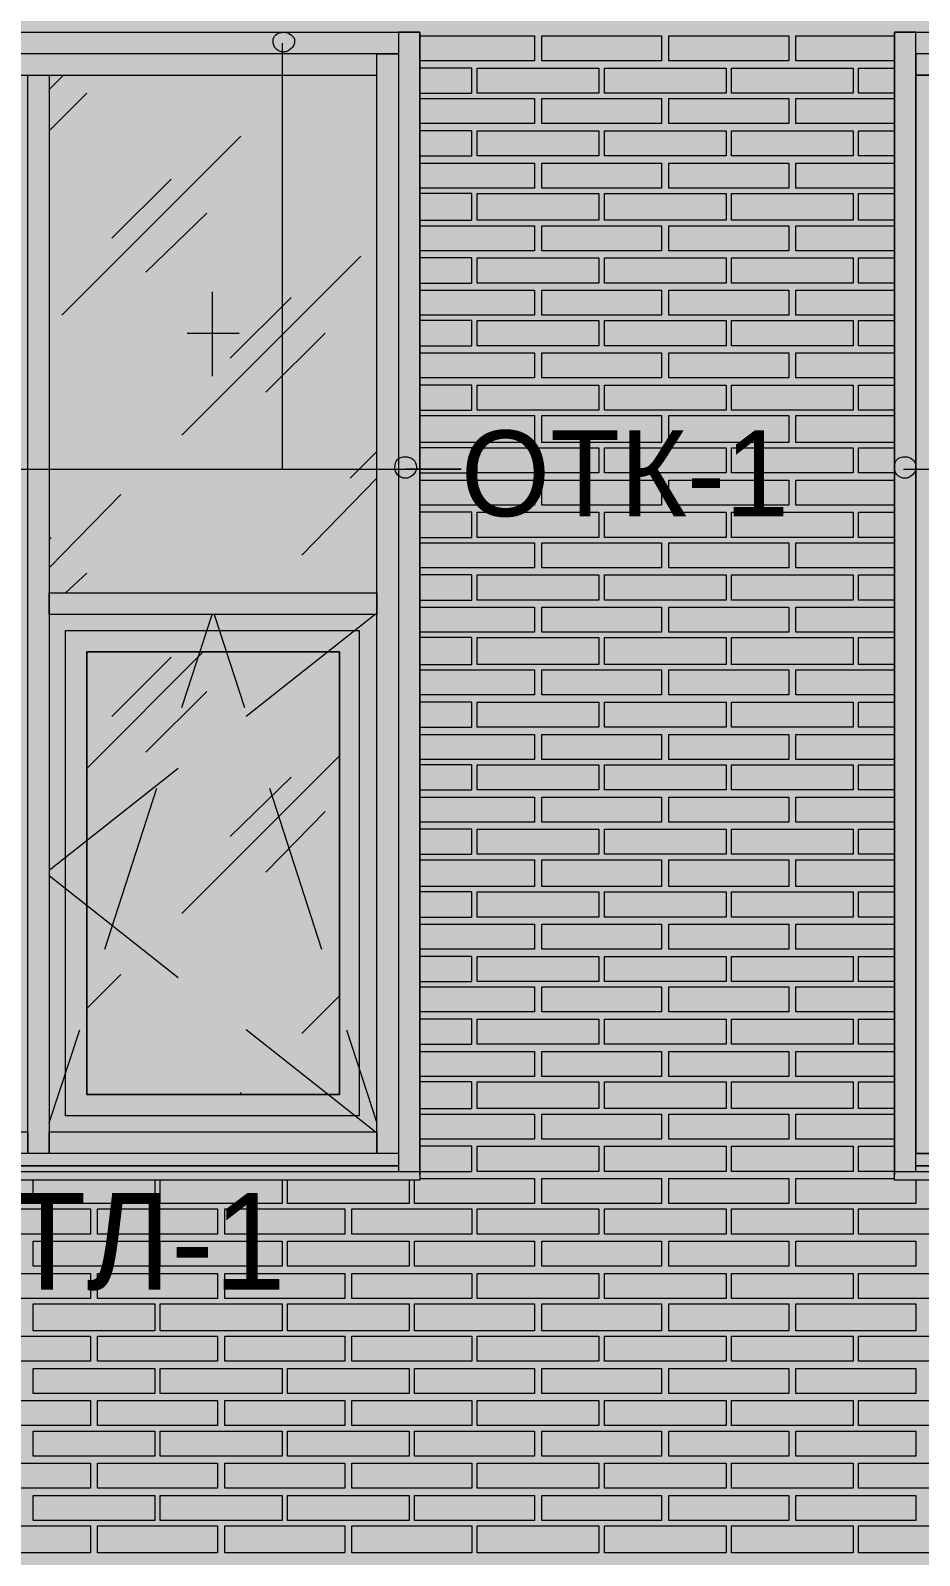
# Model space of a CAD drawing. Header units: millimetres. Extents: x -28928 to 100580, y -22867 to 36490.
# Drawn here: x -5271 to -3171, y 3332 to 6934 of the extents above; entities that cross this region are included whole.
import ezdxf

# ---------------------------------------------------------------- set-up
doc = ezdxf.new("R2010")
doc.units = ezdxf.units.MM
doc.layers.add('PDF _Геометрия', color=7, linetype='Continuous', true_color=0x8f8e8d)
doc.layers.add('PDF _Сплошная заливка', color=7, linetype='Continuous', true_color=0xffffff)
doc.layers.add('PDF _Текст', color=7, linetype='Continuous')

msp = doc.modelspace()

# ---------------------------------------------------------------- hatches: boundary and pattern name
at = {"layer": 'PDF _Сплошная заливка', "true_color": 0xdcd6cf, "transparency": 33554559}
h = msp.add_hatch(color=254, dxfattribs=at)
h.paths.add_polyline_path([(-9335.1, -482.4), (-7257.8, -482.4), (-7257.8, -719.3), (-7253.6, -474), (-7245.1, -474), (-7245.1, -719.3), (-7207, -719.3), (-7207, -727.8), (-7164.7, -727.8), (-7164.7, -4713.2), (4931.1, -4713.2), (4931.1, 9028.4), (-9335.1, 9028.4), (-9335.1, 6929.9), (-7274.7, 6929.9), (-7274.7, 4218), (-9335.1, 4218)])
h.paths.add_polyline_path([(-7486.3, -4713.2), (-7486.3, -1163.6), (-9335.1, -1163.6), (-9335.1, -4713.2)])

# ---------------------------------------------------------------- linework, layer by layer
at = {"layer": 'PDF _Геометрия', "color": 7, "lineweight": 9}
for points in [[(-6153.6, 6929.9), (-4351.3, 6929.9), (-4351.3, 4230.7), (-4351.3, 4306.8), (-4351.3, 5580.3), (-4351.3, 6853.7), (-4351.3, 6929.9), (-4402, 6929.9), (-4402, 6853.7), (-4402, 5580.3), (-4402, 4306.8), (-4402, 4239.1)], [(-3128.6, 6828.4), (-3179.3, 6828.4), (-3179.3, 5580.3), (-3179.3, 6853.7), (-3179.3, 6929.9), (-3230.1, 6929.9), (-3230.1, 6853.7), (-3230.1, 5580.3), (-3230.1, 4306.8), (-3230.1, 4230.7), (-3230.1, 6929.9), (-1432, 6929.9)], [(-4677, 6904.5), (-4677, 5897.6), (-4253.9, 5897.6), (-4385.1, 5897.6)], [(-5227, 6794.5), (-5193.2, 6828.4)], [(-4630.5, 6828.4), (-4630.5, 6828.4)], [(-5227, 6697.2), (-5138.2, 6786)], [(-5197.4, 6261.4), (-4774.3, 6684.5)], [(-5078.9, 6443.4), (-4939.3, 6583)], [(-4998.6, 6363), (-4854.7, 6502.6)], [(-4913.9, 5978), (-4490.9, 6401)], [(-4842, 6316.4), (-4842, 6117.6)], [(-4799.7, 6159.9), (-4655.9, 6303.7)], [(-4901.3, 6219.1), (-4778.6, 6219.1)], [(-4715.1, 6079.5), (-4575.5, 6219.1)], [(-4516.3, 5876.4), (-4452.8, 5939.9)], [(-6132.4, 5897.6), (-4253.9, 5897.6)], [(-4630.5, 5694.5), (-4452.8, 5876.4)], [(-3208.9, 5897.6), (-1330.5, 5897.6)], [(-5227, 5664.9), (-5057.8, 5838.4)], [(-5227, 5732.6), (-5222.8, 5736.8)], [(-5188.9, 5605.7), (-5138.2, 5652.2)], [(-4913.9, 5334.9), (-4842, 5554.9)], [(-4837.8, 5554.9), (-4765.9, 5334.9)], [(-4457, 5554.9), (-4761.6, 5313.7)], [(-3179.3, 4239.1), (-3179.3, 4306.8), (-3179.3, 5580.3), (-3179.3, 4281.4), (-3128.6, 4281.4)], [(-5138.2, 5191), (-4863.2, 5466)], [(-5078.9, 5313.7), (-4939.3, 5453.4)], [(-4998.6, 5229.1), (-4854.7, 5373)], [(-4922.4, 5191), (-5227, 4949.9)], [(-4913.9, 4848.4), (-4541.6, 5220.7)], [(-4799.7, 5030.3), (-4655.9, 5169.9)], [(-5095.9, 4763.7), (-4973.2, 5144.5)], [(-4706.6, 5144.5), (-4583.9, 4763.7)], [(-4715.1, 4945.7), (-4575.5, 5089.5)], [(-4922.4, 4696), (-5227, 4937.2)], [(-5138.2, 4624.1), (-5057.8, 4704.5)], [(-4630.5, 4564.9), (-4541.6, 4653.7)], [(-5227, 4353.4), (-5155.1, 4573.4)], [(-4457, 4332.2), (-4761.6, 4573.4)], [(-4524.7, 4573.4), (-4452.8, 4353.4)], [(-4774.3, 4421), (-4774.3, 4425.3)], [(-4402, 4281.4), (-6102.8, 4281.4)], [(-4402, 4251.8), (-6102.8, 4251.8), (-4402, 4251.8)], [(-4402, 4251.8), (-6102.8, 4251.8)], [(-1478.6, 4281.4), (-3179.3, 4281.4)], [(-1478.6, 4251.8), (-3179.3, 4251.8), (-1478.6, 4251.8)], [(-1478.6, 4251.8), (-3179.3, 4251.8)], [(-4351.3, 4222.2), (-4351.3, 4218), (-6153.6, 4218), (-6153.6, 4239.1), (-6153.6, 4243.4)], [(-6153.6, 4239.1), (-4351.3, 4239.1)], [(-4351.3, 4243.4), (-4351.3, 4239.1), (-4351.3, 4218)], [(-1432, 4222.2), (-1432, 4218), (-3230.1, 4218), (-3230.1, 4239.1), (-3230.1, 4243.4)], [(-3230.1, 4239.1), (-1432, 4239.1)], [(-3230.1, 4218), (-3230.1, 4222.2)]]:
    msp.add_lwpolyline(points, dxfattribs=at)
for points in [[(-5252.4, 6879.1), (-6102.8, 6879.1), (-6102.8, 6828.4), (-5252.4, 6828.4), (-4452.8, 6828.4), (-4452.8, 6879.1), (-5252.4, 6879.1), (-6077.4, 6879.1), (-6102.8, 6879.1), (-6102.8, 6929.9), (-6077.4, 6929.9), (-5252.4, 6929.9), (-4427.4, 6929.9), (-4402, 6929.9), (-4402, 6879.1), (-4427.4, 6879.1)], [(-2328.9, 6879.1), (-3179.3, 6879.1), (-3179.3, 6828.4), (-2328.9, 6828.4), (-1529.3, 6828.4), (-1529.3, 6879.1), (-2328.9, 6879.1), (-3153.9, 6879.1), (-3179.3, 6879.1), (-3179.3, 6929.9), (-3153.9, 6929.9), (-2328.9, 6929.9), (-1503.9, 6929.9), (-1478.6, 6929.9), (-1478.6, 6879.1), (-1503.9, 6879.1)], [(-4452.8, 6853.7), (-4452.8, 6879.1), (-4402, 6879.1), (-4402, 6853.7), (-4402, 5580.3), (-4402, 4281.4), (-4452.8, 4281.4), (-4452.8, 5580.3)], [(-5227, 4281.4), (-5277.8, 4281.4), (-6052, 4281.4), (-6052, 4332.2), (-5277.8, 4332.2), (-5277.8, 4281.4), (-5277.8, 5580.3), (-5277.8, 6828.4), (-5227, 6828.4), (-5227, 5580.3)], [(-4452.8, 5554.9), (-5227, 5554.9), (-5227, 5605.7), (-4452.8, 5605.7)], [(-5188.9, 5516.8), (-4495.1, 5516.8), (-4495.1, 4370.3), (-5188.9, 4370.3)], [(-4495.1, 5516.8), (-4495.1, 4370.3), (-5188.9, 4370.3), (-5188.9, 5516.8)], [(-4541.6, 5466), (-5138.2, 5466), (-5138.2, 4421), (-4541.6, 4421)], [(-5138.2, 4421), (-5138.2, 5466), (-4541.6, 5466), (-4541.6, 4421)], [(-4452.8, 4281.4), (-5227, 4281.4), (-5227, 4332.2), (-4452.8, 4332.2)]]:
    msp.add_lwpolyline(points, close=True, dxfattribs=at)
at = {"layer": 'PDF _Геометрия', "lineweight": 9}
for points in [[(-4351.3, 6921.4), (-4080.5, 6921.4), (-4080.5, 6862.2), (-4351.3, 6862.2)], [(-3230.1, 6862.2), (-3462.8, 6862.2), (-3462.8, 6921.4), (-3230.1, 6921.4)], [(-4351.3, 6786), (-4228.6, 6786), (-4228.6, 6845.3), (-4351.3, 6845.3)], [(-3230.1, 6786), (-3314.7, 6786), (-3314.7, 6845.3), (-3230.1, 6845.3)], [(-4351.3, 6773.4), (-4080.5, 6773.4), (-4080.5, 6714.1), (-4351.3, 6714.1)], [(-3230.1, 6714.1), (-3462.8, 6714.1), (-3462.8, 6773.4), (-3230.1, 6773.4)], [(-4351.3, 6638), (-4228.6, 6638), (-4228.6, 6697.2), (-4351.3, 6697.2)], [(-3230.1, 6638), (-3314.7, 6638), (-3314.7, 6697.2), (-3230.1, 6697.2)], [(-4351.3, 6621), (-4080.5, 6621), (-4080.5, 6561.8), (-4351.3, 6561.8)], [(-3230.1, 6561.8), (-3462.8, 6561.8), (-3462.8, 6621), (-3230.1, 6621)], [(-4351.3, 6485.7), (-4228.6, 6485.7), (-4228.6, 6549.1), (-4351.3, 6549.1)], [(-3230.1, 6485.7), (-3314.7, 6485.7), (-3314.7, 6549.1), (-3230.1, 6549.1)], [(-4351.3, 6473), (-4080.5, 6473), (-4080.5, 6413.7), (-4351.3, 6413.7)], [(-3230.1, 6413.7), (-3462.8, 6413.7), (-3462.8, 6473), (-3230.1, 6473)], [(-4351.3, 6337.6), (-4228.6, 6337.6), (-4228.6, 6396.8), (-4351.3, 6396.8)], [(-3230.1, 6337.6), (-3314.7, 6337.6), (-3314.7, 6396.8), (-3230.1, 6396.8)], [(-4351.3, 6320.7), (-4080.5, 6320.7), (-4080.5, 6261.4), (-4351.3, 6261.4)], [(-3230.1, 6261.4), (-3462.8, 6261.4), (-3462.8, 6320.7), (-3230.1, 6320.7)], [(-4351.3, 6189.5), (-4228.6, 6189.5), (-4228.6, 6248.7), (-4351.3, 6248.7)], [(-3230.1, 6189.5), (-3314.7, 6189.5), (-3314.7, 6248.7), (-3230.1, 6248.7)], [(-4351.3, 6172.6), (-4080.5, 6172.6), (-4080.5, 6113.4), (-4351.3, 6113.4)], [(-3230.1, 6113.4), (-3462.8, 6113.4), (-3462.8, 6172.6), (-3230.1, 6172.6)], [(-4351.3, 6037.2), (-4228.6, 6037.2), (-4228.6, 6096.4), (-4351.3, 6096.4)], [(-3230.1, 6037.2), (-3314.7, 6037.2), (-3314.7, 6096.4), (-3230.1, 6096.4)], [(-4351.3, 6024.5), (-4080.5, 6024.5), (-4080.5, 5961), (-4351.3, 5961)], [(-3230.1, 5961), (-3462.8, 5961), (-3462.8, 6024.5), (-3230.1, 6024.5)], [(-4351.3, 5889.1), (-4228.6, 5889.1), (-4228.6, 5948.4), (-4351.3, 5948.4)], [(-3230.1, 5889.1), (-3314.7, 5889.1), (-3314.7, 5948.4), (-3230.1, 5948.4)], [(-4351.3, 5872.2), (-4080.5, 5872.2), (-4080.5, 5813), (-4351.3, 5813)], [(-3230.1, 5813), (-3462.8, 5813), (-3462.8, 5872.2), (-3230.1, 5872.2)], [(-4351.3, 5736.8), (-4228.6, 5736.8), (-4228.6, 5796), (-4351.3, 5796)], [(-3230.1, 5736.8), (-3314.7, 5736.8), (-3314.7, 5796), (-3230.1, 5796)], [(-4351.3, 5724.1), (-4080.5, 5724.1), (-4080.5, 5664.9), (-4351.3, 5664.9)], [(-3230.1, 5664.9), (-3462.8, 5664.9), (-3462.8, 5724.1), (-3230.1, 5724.1)], [(-4351.3, 5588.7), (-4228.6, 5588.7), (-4228.6, 5648), (-4351.3, 5648)], [(-3230.1, 5588.7), (-3314.7, 5588.7), (-3314.7, 5648), (-3230.1, 5648)], [(-4351.3, 5571.8), (-4080.5, 5571.8), (-4080.5, 5512.6), (-4351.3, 5512.6)], [(-3230.1, 5512.6), (-3462.8, 5512.6), (-3462.8, 5571.8), (-3230.1, 5571.8)], [(-4351.3, 5436.4), (-4228.6, 5436.4), (-4228.6, 5499.9), (-4351.3, 5499.9)], [(-3230.1, 5436.4), (-3314.7, 5436.4), (-3314.7, 5499.9), (-3230.1, 5499.9)], [(-4351.3, 5423.7), (-4080.5, 5423.7), (-4080.5, 5364.5), (-4351.3, 5364.5)], [(-3230.1, 5364.5), (-3462.8, 5364.5), (-3462.8, 5423.7), (-3230.1, 5423.7)], [(-4351.3, 5288.4), (-4228.6, 5288.4), (-4228.6, 5347.6), (-4351.3, 5347.6)], [(-3230.1, 5288.4), (-3314.7, 5288.4), (-3314.7, 5347.6), (-3230.1, 5347.6)], [(-4351.3, 5271.4), (-4080.5, 5271.4), (-4080.5, 5212.2), (-4351.3, 5212.2)], [(-3230.1, 5212.2), (-3462.8, 5212.2), (-3462.8, 5271.4), (-3230.1, 5271.4)], [(-4351.3, 5140.3), (-4228.6, 5140.3), (-4228.6, 5199.5), (-4351.3, 5199.5)], [(-3230.1, 5140.3), (-3314.7, 5140.3), (-3314.7, 5199.5), (-3230.1, 5199.5)], [(-4351.3, 5123.4), (-4080.5, 5123.4), (-4080.5, 5064.1), (-4351.3, 5064.1)], [(-3230.1, 5064.1), (-3462.8, 5064.1), (-3462.8, 5123.4), (-3230.1, 5123.4)], [(-4351.3, 4988), (-4228.6, 4988), (-4228.6, 5047.2), (-4351.3, 5047.2)], [(-3230.1, 4988), (-3314.7, 4988), (-3314.7, 5047.2), (-3230.1, 5047.2)], [(-4351.3, 4975.3), (-4080.5, 4975.3), (-4080.5, 4911.8), (-4351.3, 4911.8)], [(-3230.1, 4911.8), (-3462.8, 4911.8), (-3462.8, 4975.3), (-3230.1, 4975.3)], [(-4351.3, 4839.9), (-4228.6, 4839.9), (-4228.6, 4899.1), (-4351.3, 4899.1)], [(-3230.1, 4839.9), (-3314.7, 4839.9), (-3314.7, 4899.1), (-3230.1, 4899.1)], [(-4351.3, 4823), (-4080.5, 4823), (-4080.5, 4763.7), (-4351.3, 4763.7)], [(-3230.1, 4763.7), (-3462.8, 4763.7), (-3462.8, 4823), (-3230.1, 4823)], [(-4351.3, 4687.6), (-4228.6, 4687.6), (-4228.6, 4746.8), (-4351.3, 4746.8)], [(-3230.1, 4687.6), (-3314.7, 4687.6), (-3314.7, 4746.8), (-3230.1, 4746.8)], [(-4351.3, 4674.9), (-4080.5, 4674.9), (-4080.5, 4615.7), (-4351.3, 4615.7)], [(-3230.1, 4615.7), (-3462.8, 4615.7), (-3462.8, 4674.9), (-3230.1, 4674.9)], [(-4351.3, 4539.5), (-4228.6, 4539.5), (-4228.6, 4598.7), (-4351.3, 4598.7)], [(-3230.1, 4539.5), (-3314.7, 4539.5), (-3314.7, 4598.7), (-3230.1, 4598.7)], [(-4351.3, 4522.6), (-4080.5, 4522.6), (-4080.5, 4463.4), (-4351.3, 4463.4)], [(-3230.1, 4463.4), (-3462.8, 4463.4), (-3462.8, 4522.6), (-3230.1, 4522.6)], [(-4351.3, 4387.2), (-4228.6, 4387.2), (-4228.6, 4450.7), (-4351.3, 4450.7)], [(-3230.1, 4387.2), (-3314.7, 4387.2), (-3314.7, 4450.7), (-3230.1, 4450.7)], [(-4351.3, 4374.5), (-4080.5, 4374.5), (-4080.5, 4315.3), (-4351.3, 4315.3)], [(-3230.1, 4315.3), (-3462.8, 4315.3), (-3462.8, 4374.5), (-3230.1, 4374.5)], [(-4351.3, 4239.1), (-4228.6, 4239.1), (-4228.6, 4298.4), (-4351.3, 4298.4)], [(-3230.1, 4239.1), (-3314.7, 4239.1), (-3314.7, 4298.4), (-3230.1, 4298.4)], [(-4977.4, 4218), (-4977.4, 4163), (-5265.1, 4163), (-5265.1, 4218)], [(-4677, 4218), (-4677, 4163), (-4964.7, 4163), (-4964.7, 4218)], [(-4376.6, 4218), (-4376.6, 4163), (-4664.3, 4163), (-4664.3, 4218)], [(-4351.3, 4222.2), (-4080.5, 4222.2), (-4080.5, 4163), (-4363.9, 4163), (-4363.9, 4218)], [(-3179.3, 4218), (-3179.3, 4163), (-3462.8, 4163), (-3462.8, 4222.2), (-3230.1, 4222.2)]]:
    msp.add_lwpolyline(points, dxfattribs=at)
for points in [[(-3780.1, 6921.4), (-3780.1, 6862.2), (-4063.6, 6862.2), (-4063.6, 6921.4)], [(-3479.7, 6921.4), (-3479.7, 6862.2), (-3763.2, 6862.2), (-3763.2, 6921.4)], [(-3928.2, 6786), (-4072, 6786), (-4215.9, 6786), (-4215.9, 6845.3), (-4072, 6845.3), (-3928.2, 6845.3)], [(-3627.8, 6786), (-3771.6, 6786), (-3915.5, 6786), (-3915.5, 6845.3), (-3771.6, 6845.3), (-3627.8, 6845.3)], [(-3327.4, 6786), (-3471.3, 6786), (-3615.1, 6786), (-3615.1, 6845.3), (-3471.3, 6845.3), (-3327.4, 6845.3)], [(-3780.1, 6773.4), (-3780.1, 6714.1), (-4063.6, 6714.1), (-4063.6, 6773.4)], [(-3479.7, 6773.4), (-3479.7, 6714.1), (-3763.2, 6714.1), (-3763.2, 6773.4)], [(-3928.2, 6638), (-4072, 6638), (-4215.9, 6638), (-4215.9, 6697.2), (-4072, 6697.2), (-3928.2, 6697.2)], [(-3627.8, 6638), (-3771.6, 6638), (-3915.5, 6638), (-3915.5, 6697.2), (-3771.6, 6697.2), (-3627.8, 6697.2)], [(-3327.4, 6638), (-3471.3, 6638), (-3615.1, 6638), (-3615.1, 6697.2), (-3471.3, 6697.2), (-3327.4, 6697.2)], [(-3780.1, 6621), (-3780.1, 6561.8), (-4063.6, 6561.8), (-4063.6, 6621)], [(-3479.7, 6621), (-3479.7, 6561.8), (-3763.2, 6561.8), (-3763.2, 6621)], [(-3928.2, 6485.7), (-4072, 6485.7), (-4215.9, 6485.7), (-4215.9, 6549.1), (-4072, 6549.1), (-3928.2, 6549.1)], [(-3627.8, 6485.7), (-3771.6, 6485.7), (-3915.5, 6485.7), (-3915.5, 6549.1), (-3771.6, 6549.1), (-3627.8, 6549.1)], [(-3327.4, 6485.7), (-3471.3, 6485.7), (-3615.1, 6485.7), (-3615.1, 6549.1), (-3471.3, 6549.1), (-3327.4, 6549.1)], [(-3780.1, 6473), (-3780.1, 6413.7), (-4063.6, 6413.7), (-4063.6, 6473)], [(-3479.7, 6473), (-3479.7, 6413.7), (-3763.2, 6413.7), (-3763.2, 6473)], [(-3928.2, 6337.6), (-4072, 6337.6), (-4215.9, 6337.6), (-4215.9, 6396.8), (-4072, 6396.8), (-3928.2, 6396.8)], [(-3627.8, 6337.6), (-3771.6, 6337.6), (-3915.5, 6337.6), (-3915.5, 6396.8), (-3771.6, 6396.8), (-3627.8, 6396.8)], [(-3327.4, 6337.6), (-3471.3, 6337.6), (-3615.1, 6337.6), (-3615.1, 6396.8), (-3471.3, 6396.8), (-3327.4, 6396.8)], [(-3780.1, 6320.7), (-3780.1, 6261.4), (-4063.6, 6261.4), (-4063.6, 6320.7)], [(-3479.7, 6320.7), (-3479.7, 6261.4), (-3763.2, 6261.4), (-3763.2, 6320.7)], [(-3928.2, 6189.5), (-4072, 6189.5), (-4215.9, 6189.5), (-4215.9, 6248.7), (-4072, 6248.7), (-3928.2, 6248.7)], [(-3627.8, 6189.5), (-3771.6, 6189.5), (-3915.5, 6189.5), (-3915.5, 6248.7), (-3771.6, 6248.7), (-3627.8, 6248.7)], [(-3327.4, 6189.5), (-3471.3, 6189.5), (-3615.1, 6189.5), (-3615.1, 6248.7), (-3471.3, 6248.7), (-3327.4, 6248.7)], [(-3780.1, 6172.6), (-3780.1, 6113.4), (-4063.6, 6113.4), (-4063.6, 6172.6)], [(-3479.7, 6172.6), (-3479.7, 6113.4), (-3763.2, 6113.4), (-3763.2, 6172.6)], [(-3928.2, 6037.2), (-4072, 6037.2), (-4215.9, 6037.2), (-4215.9, 6096.4), (-4072, 6096.4), (-3928.2, 6096.4)], [(-3627.8, 6037.2), (-3771.6, 6037.2), (-3915.5, 6037.2), (-3915.5, 6096.4), (-3771.6, 6096.4), (-3627.8, 6096.4)], [(-3327.4, 6037.2), (-3471.3, 6037.2), (-3615.1, 6037.2), (-3615.1, 6096.4), (-3471.3, 6096.4), (-3327.4, 6096.4)], [(-3780.1, 6024.5), (-3780.1, 5961), (-4063.6, 5961), (-4063.6, 6024.5)], [(-3479.7, 6024.5), (-3479.7, 5961), (-3763.2, 5961), (-3763.2, 6024.5)], [(-3928.2, 5889.1), (-4072, 5889.1), (-4215.9, 5889.1), (-4215.9, 5948.4), (-4072, 5948.4), (-3928.2, 5948.4)], [(-3627.8, 5889.1), (-3771.6, 5889.1), (-3915.5, 5889.1), (-3915.5, 5948.4), (-3771.6, 5948.4), (-3627.8, 5948.4)], [(-3327.4, 5889.1), (-3471.3, 5889.1), (-3615.1, 5889.1), (-3615.1, 5948.4), (-3471.3, 5948.4), (-3327.4, 5948.4)], [(-3780.1, 5872.2), (-3780.1, 5813), (-4063.6, 5813), (-4063.6, 5872.2)], [(-3479.7, 5872.2), (-3479.7, 5813), (-3763.2, 5813), (-3763.2, 5872.2)], [(-3928.2, 5736.8), (-4072, 5736.8), (-4215.9, 5736.8), (-4215.9, 5796), (-4072, 5796), (-3928.2, 5796)], [(-3627.8, 5736.8), (-3771.6, 5736.8), (-3915.5, 5736.8), (-3915.5, 5796), (-3771.6, 5796), (-3627.8, 5796)], [(-3327.4, 5736.8), (-3471.3, 5736.8), (-3615.1, 5736.8), (-3615.1, 5796), (-3471.3, 5796), (-3327.4, 5796)], [(-3780.1, 5724.1), (-3780.1, 5664.9), (-4063.6, 5664.9), (-4063.6, 5724.1)], [(-3479.7, 5724.1), (-3479.7, 5664.9), (-3763.2, 5664.9), (-3763.2, 5724.1)], [(-3928.2, 5588.7), (-4072, 5588.7), (-4215.9, 5588.7), (-4215.9, 5648), (-4072, 5648), (-3928.2, 5648)], [(-3627.8, 5588.7), (-3771.6, 5588.7), (-3915.5, 5588.7), (-3915.5, 5648), (-3771.6, 5648), (-3627.8, 5648)], [(-3327.4, 5588.7), (-3471.3, 5588.7), (-3615.1, 5588.7), (-3615.1, 5648), (-3471.3, 5648), (-3327.4, 5648)], [(-3780.1, 5571.8), (-3780.1, 5512.6), (-4063.6, 5512.6), (-4063.6, 5571.8)], [(-3479.7, 5571.8), (-3479.7, 5512.6), (-3763.2, 5512.6), (-3763.2, 5571.8)], [(-3928.2, 5436.4), (-4072, 5436.4), (-4215.9, 5436.4), (-4215.9, 5499.9), (-4072, 5499.9), (-3928.2, 5499.9)], [(-3627.8, 5436.4), (-3771.6, 5436.4), (-3915.5, 5436.4), (-3915.5, 5499.9), (-3771.6, 5499.9), (-3627.8, 5499.9)], [(-3327.4, 5436.4), (-3471.3, 5436.4), (-3615.1, 5436.4), (-3615.1, 5499.9), (-3471.3, 5499.9), (-3327.4, 5499.9)], [(-3780.1, 5423.7), (-3780.1, 5364.5), (-4063.6, 5364.5), (-4063.6, 5423.7)], [(-3479.7, 5423.7), (-3479.7, 5364.5), (-3763.2, 5364.5), (-3763.2, 5423.7)], [(-3928.2, 5288.4), (-4072, 5288.4), (-4215.9, 5288.4), (-4215.9, 5347.6), (-4072, 5347.6), (-3928.2, 5347.6)], [(-3627.8, 5288.4), (-3771.6, 5288.4), (-3915.5, 5288.4), (-3915.5, 5347.6), (-3771.6, 5347.6), (-3627.8, 5347.6)], [(-3327.4, 5288.4), (-3471.3, 5288.4), (-3615.1, 5288.4), (-3615.1, 5347.6), (-3471.3, 5347.6), (-3327.4, 5347.6)], [(-3780.1, 5271.4), (-3780.1, 5212.2), (-4063.6, 5212.2), (-4063.6, 5271.4)], [(-3479.7, 5271.4), (-3479.7, 5212.2), (-3763.2, 5212.2), (-3763.2, 5271.4)], [(-3928.2, 5140.3), (-4072, 5140.3), (-4215.9, 5140.3), (-4215.9, 5199.5), (-4072, 5199.5), (-3928.2, 5199.5)], [(-3627.8, 5140.3), (-3771.6, 5140.3), (-3915.5, 5140.3), (-3915.5, 5199.5), (-3771.6, 5199.5), (-3627.8, 5199.5)], [(-3327.4, 5140.3), (-3471.3, 5140.3), (-3615.1, 5140.3), (-3615.1, 5199.5), (-3471.3, 5199.5), (-3327.4, 5199.5)], [(-3780.1, 5123.4), (-3780.1, 5064.1), (-4063.6, 5064.1), (-4063.6, 5123.4)], [(-3479.7, 5123.4), (-3479.7, 5064.1), (-3763.2, 5064.1), (-3763.2, 5123.4)], [(-3928.2, 4988), (-4072, 4988), (-4215.9, 4988), (-4215.9, 5047.2), (-4072, 5047.2), (-3928.2, 5047.2)], [(-3627.8, 4988), (-3771.6, 4988), (-3915.5, 4988), (-3915.5, 5047.2), (-3771.6, 5047.2), (-3627.8, 5047.2)], [(-3327.4, 4988), (-3471.3, 4988), (-3615.1, 4988), (-3615.1, 5047.2), (-3471.3, 5047.2), (-3327.4, 5047.2)], [(-3780.1, 4975.3), (-3780.1, 4911.8), (-4063.6, 4911.8), (-4063.6, 4975.3)], [(-3479.7, 4975.3), (-3479.7, 4911.8), (-3763.2, 4911.8), (-3763.2, 4975.3)], [(-3928.2, 4839.9), (-4072, 4839.9), (-4215.9, 4839.9), (-4215.9, 4899.1), (-4072, 4899.1), (-3928.2, 4899.1)], [(-3627.8, 4839.9), (-3771.6, 4839.9), (-3915.5, 4839.9), (-3915.5, 4899.1), (-3771.6, 4899.1), (-3627.8, 4899.1)], [(-3327.4, 4839.9), (-3471.3, 4839.9), (-3615.1, 4839.9), (-3615.1, 4899.1), (-3471.3, 4899.1), (-3327.4, 4899.1)], [(-3780.1, 4823), (-3780.1, 4763.7), (-4063.6, 4763.7), (-4063.6, 4823)], [(-3479.7, 4823), (-3479.7, 4763.7), (-3763.2, 4763.7), (-3763.2, 4823)], [(-3928.2, 4687.6), (-4072, 4687.6), (-4215.9, 4687.6), (-4215.9, 4746.8), (-4072, 4746.8), (-3928.2, 4746.8)], [(-3627.8, 4687.6), (-3771.6, 4687.6), (-3915.5, 4687.6), (-3915.5, 4746.8), (-3771.6, 4746.8), (-3627.8, 4746.8)], [(-3327.4, 4687.6), (-3471.3, 4687.6), (-3615.1, 4687.6), (-3615.1, 4746.8), (-3471.3, 4746.8), (-3327.4, 4746.8)], [(-3780.1, 4674.9), (-3780.1, 4615.7), (-4063.6, 4615.7), (-4063.6, 4674.9)], [(-3479.7, 4674.9), (-3479.7, 4615.7), (-3763.2, 4615.7), (-3763.2, 4674.9)], [(-3928.2, 4539.5), (-4072, 4539.5), (-4215.9, 4539.5), (-4215.9, 4598.7), (-4072, 4598.7), (-3928.2, 4598.7)], [(-3627.8, 4539.5), (-3771.6, 4539.5), (-3915.5, 4539.5), (-3915.5, 4598.7), (-3771.6, 4598.7), (-3627.8, 4598.7)], [(-3327.4, 4539.5), (-3471.3, 4539.5), (-3615.1, 4539.5), (-3615.1, 4598.7), (-3471.3, 4598.7), (-3327.4, 4598.7)], [(-3780.1, 4522.6), (-3780.1, 4463.4), (-4063.6, 4463.4), (-4063.6, 4522.6)], [(-3479.7, 4522.6), (-3479.7, 4463.4), (-3763.2, 4463.4), (-3763.2, 4522.6)], [(-3928.2, 4387.2), (-4072, 4387.2), (-4215.9, 4387.2), (-4215.9, 4450.7), (-4072, 4450.7), (-3928.2, 4450.7)], [(-3627.8, 4387.2), (-3771.6, 4387.2), (-3915.5, 4387.2), (-3915.5, 4450.7), (-3771.6, 4450.7), (-3627.8, 4450.7)], [(-3327.4, 4387.2), (-3471.3, 4387.2), (-3615.1, 4387.2), (-3615.1, 4450.7), (-3471.3, 4450.7), (-3327.4, 4450.7)], [(-3780.1, 4374.5), (-3780.1, 4315.3), (-4063.6, 4315.3), (-4063.6, 4374.5)], [(-3479.7, 4374.5), (-3479.7, 4315.3), (-3763.2, 4315.3), (-3763.2, 4374.5)], [(-3928.2, 4239.1), (-4072, 4239.1), (-4215.9, 4239.1), (-4215.9, 4298.4), (-4072, 4298.4), (-3928.2, 4298.4)], [(-3627.8, 4239.1), (-3771.6, 4239.1), (-3915.5, 4239.1), (-3915.5, 4298.4), (-3771.6, 4298.4), (-3627.8, 4298.4)], [(-3327.4, 4239.1), (-3471.3, 4239.1), (-3615.1, 4239.1), (-3615.1, 4298.4), (-3471.3, 4298.4), (-3327.4, 4298.4)], [(-3780.1, 4222.2), (-3780.1, 4163), (-4063.6, 4163), (-4063.6, 4222.2)], [(-3479.7, 4222.2), (-3479.7, 4163), (-3763.2, 4163), (-3763.2, 4222.2)], [(-5129.7, 4091), (-5269.3, 4091), (-5413.2, 4091), (-5413.2, 4150.3), (-5269.3, 4150.3), (-5129.7, 4150.3)], [(-4829.3, 4091), (-4968.9, 4091), (-5112.8, 4091), (-5112.8, 4150.3), (-4968.9, 4150.3), (-4829.3, 4150.3)], [(-4528.9, 4091), (-4672.8, 4091), (-4812.4, 4091), (-4812.4, 4150.3), (-4672.8, 4150.3), (-4528.9, 4150.3)], [(-4228.6, 4091), (-4372.4, 4091), (-4512, 4091), (-4512, 4150.3), (-4372.4, 4150.3), (-4228.6, 4150.3)], [(-3928.2, 4091), (-4072, 4091), (-4215.9, 4091), (-4215.9, 4150.3), (-4072, 4150.3), (-3928.2, 4150.3)], [(-3627.8, 4091), (-3771.6, 4091), (-3915.5, 4091), (-3915.5, 4150.3), (-3771.6, 4150.3), (-3627.8, 4150.3)], [(-3327.4, 4091), (-3471.3, 4091), (-3615.1, 4091), (-3615.1, 4150.3), (-3471.3, 4150.3), (-3327.4, 4150.3)], [(-3031.3, 4091), (-3170.9, 4091), (-3314.7, 4091), (-3314.7, 4150.3), (-3170.9, 4150.3), (-3031.3, 4150.3)], [(-4977.4, 4074.1), (-4977.4, 4014.9), (-5265.1, 4014.9), (-5265.1, 4074.1)], [(-4677, 4074.1), (-4677, 4014.9), (-4964.7, 4014.9), (-4964.7, 4074.1)], [(-4376.6, 4074.1), (-4376.6, 4014.9), (-4664.3, 4014.9), (-4664.3, 4074.1)], [(-4080.5, 4074.1), (-4080.5, 4014.9), (-4363.9, 4014.9), (-4363.9, 4074.1)], [(-3780.1, 4074.1), (-3780.1, 4014.9), (-4063.6, 4014.9), (-4063.6, 4074.1)], [(-3479.7, 4074.1), (-3479.7, 4014.9), (-3763.2, 4014.9), (-3763.2, 4074.1)], [(-3179.3, 4074.1), (-3179.3, 4014.9), (-3462.8, 4014.9), (-3462.8, 4074.1)], [(-5129.7, 3938.7), (-5269.3, 3938.7), (-5413.2, 3938.7), (-5413.2, 3998), (-5269.3, 3998), (-5129.7, 3998)], [(-4829.3, 3938.7), (-4968.9, 3938.7), (-5112.8, 3938.7), (-5112.8, 3998), (-4968.9, 3998), (-4829.3, 3998)], [(-4528.9, 3938.7), (-4672.8, 3938.7), (-4812.4, 3938.7), (-4812.4, 3998), (-4672.8, 3998), (-4528.9, 3998)], [(-4228.6, 3938.7), (-4372.4, 3938.7), (-4512, 3938.7), (-4512, 3998), (-4372.4, 3998), (-4228.6, 3998)], [(-3928.2, 3938.7), (-4072, 3938.7), (-4215.9, 3938.7), (-4215.9, 3998), (-4072, 3998), (-3928.2, 3998)], [(-3627.8, 3938.7), (-3771.6, 3938.7), (-3915.5, 3938.7), (-3915.5, 3998), (-3771.6, 3998), (-3627.8, 3998)], [(-3327.4, 3938.7), (-3471.3, 3938.7), (-3615.1, 3938.7), (-3615.1, 3998), (-3471.3, 3998), (-3327.4, 3998)], [(-3031.3, 3938.7), (-3170.9, 3938.7), (-3314.7, 3938.7), (-3314.7, 3998), (-3170.9, 3998), (-3031.3, 3998)], [(-4977.4, 3926), (-4977.4, 3862.6), (-5265.1, 3862.6), (-5265.1, 3926)], [(-4677, 3926), (-4677, 3862.6), (-4964.7, 3862.6), (-4964.7, 3926)], [(-4376.6, 3926), (-4376.6, 3862.6), (-4664.3, 3862.6), (-4664.3, 3926)], [(-4080.5, 3926), (-4080.5, 3862.6), (-4363.9, 3862.6), (-4363.9, 3926)], [(-3780.1, 3926), (-3780.1, 3862.6), (-4063.6, 3862.6), (-4063.6, 3926)], [(-3479.7, 3926), (-3479.7, 3862.6), (-3763.2, 3862.6), (-3763.2, 3926)], [(-3179.3, 3926), (-3179.3, 3862.6), (-3462.8, 3862.6), (-3462.8, 3926)], [(-5129.7, 3790.7), (-5269.3, 3790.7), (-5413.2, 3790.7), (-5413.2, 3849.9), (-5269.3, 3849.9), (-5129.7, 3849.9)], [(-4829.3, 3790.7), (-4968.9, 3790.7), (-5112.8, 3790.7), (-5112.8, 3849.9), (-4968.9, 3849.9), (-4829.3, 3849.9)], [(-4528.9, 3790.7), (-4672.8, 3790.7), (-4812.4, 3790.7), (-4812.4, 3849.9), (-4672.8, 3849.9), (-4528.9, 3849.9)], [(-4228.6, 3790.7), (-4372.4, 3790.7), (-4512, 3790.7), (-4512, 3849.9), (-4372.4, 3849.9), (-4228.6, 3849.9)], [(-3928.2, 3790.7), (-4072, 3790.7), (-4215.9, 3790.7), (-4215.9, 3849.9), (-4072, 3849.9), (-3928.2, 3849.9)], [(-3627.8, 3790.7), (-3771.6, 3790.7), (-3915.5, 3790.7), (-3915.5, 3849.9), (-3771.6, 3849.9), (-3627.8, 3849.9)], [(-3327.4, 3790.7), (-3471.3, 3790.7), (-3615.1, 3790.7), (-3615.1, 3849.9), (-3471.3, 3849.9), (-3327.4, 3849.9)], [(-3031.3, 3790.7), (-3170.9, 3790.7), (-3314.7, 3790.7), (-3314.7, 3849.9), (-3170.9, 3849.9), (-3031.3, 3849.9)], [(-4977.4, 3773.7), (-4977.4, 3714.5), (-5265.1, 3714.5), (-5265.1, 3773.7)], [(-4677, 3773.7), (-4677, 3714.5), (-4964.7, 3714.5), (-4964.7, 3773.7)], [(-4376.6, 3773.7), (-4376.6, 3714.5), (-4664.3, 3714.5), (-4664.3, 3773.7)], [(-4080.5, 3773.7), (-4080.5, 3714.5), (-4363.9, 3714.5), (-4363.9, 3773.7)], [(-3780.1, 3773.7), (-3780.1, 3714.5), (-4063.6, 3714.5), (-4063.6, 3773.7)], [(-3479.7, 3773.7), (-3479.7, 3714.5), (-3763.2, 3714.5), (-3763.2, 3773.7)], [(-3179.3, 3773.7), (-3179.3, 3714.5), (-3462.8, 3714.5), (-3462.8, 3773.7)], [(-5129.7, 3638.4), (-5269.3, 3638.4), (-5413.2, 3638.4), (-5413.2, 3697.6), (-5269.3, 3697.6), (-5129.7, 3697.6)], [(-4829.3, 3638.4), (-4968.9, 3638.4), (-5112.8, 3638.4), (-5112.8, 3697.6), (-4968.9, 3697.6), (-4829.3, 3697.6)], [(-4528.9, 3638.4), (-4672.8, 3638.4), (-4812.4, 3638.4), (-4812.4, 3697.6), (-4672.8, 3697.6), (-4528.9, 3697.6)], [(-4228.6, 3638.4), (-4372.4, 3638.4), (-4512, 3638.4), (-4512, 3697.6), (-4372.4, 3697.6), (-4228.6, 3697.6)], [(-3928.2, 3638.4), (-4072, 3638.4), (-4215.9, 3638.4), (-4215.9, 3697.6), (-4072, 3697.6), (-3928.2, 3697.6)], [(-3627.8, 3638.4), (-3771.6, 3638.4), (-3915.5, 3638.4), (-3915.5, 3697.6), (-3771.6, 3697.6), (-3627.8, 3697.6)], [(-3327.4, 3638.4), (-3471.3, 3638.4), (-3615.1, 3638.4), (-3615.1, 3697.6), (-3471.3, 3697.6), (-3327.4, 3697.6)], [(-3031.3, 3638.4), (-3170.9, 3638.4), (-3314.7, 3638.4), (-3314.7, 3697.6), (-3170.9, 3697.6), (-3031.3, 3697.6)], [(-4977.4, 3625.7), (-4977.4, 3566.4), (-5265.1, 3566.4), (-5265.1, 3625.7)], [(-4677, 3625.7), (-4677, 3566.4), (-4964.7, 3566.4), (-4964.7, 3625.7)], [(-4376.6, 3625.7), (-4376.6, 3566.4), (-4664.3, 3566.4), (-4664.3, 3625.7)], [(-4080.5, 3625.7), (-4080.5, 3566.4), (-4363.9, 3566.4), (-4363.9, 3625.7)], [(-3780.1, 3625.7), (-3780.1, 3566.4), (-4063.6, 3566.4), (-4063.6, 3625.7)], [(-3479.7, 3625.7), (-3479.7, 3566.4), (-3763.2, 3566.4), (-3763.2, 3625.7)], [(-3179.3, 3625.7), (-3179.3, 3566.4), (-3462.8, 3566.4), (-3462.8, 3625.7)], [(-5129.7, 3490.3), (-5269.3, 3490.3), (-5413.2, 3490.3), (-5413.2, 3549.5), (-5269.3, 3549.5), (-5129.7, 3549.5)], [(-4829.3, 3490.3), (-4968.9, 3490.3), (-5112.8, 3490.3), (-5112.8, 3549.5), (-4968.9, 3549.5), (-4829.3, 3549.5)], [(-4528.9, 3490.3), (-4672.8, 3490.3), (-4812.4, 3490.3), (-4812.4, 3549.5), (-4672.8, 3549.5), (-4528.9, 3549.5)], [(-4228.6, 3490.3), (-4372.4, 3490.3), (-4512, 3490.3), (-4512, 3549.5), (-4372.4, 3549.5), (-4228.6, 3549.5)], [(-3928.2, 3490.3), (-4072, 3490.3), (-4215.9, 3490.3), (-4215.9, 3549.5), (-4072, 3549.5), (-3928.2, 3549.5)], [(-3627.8, 3490.3), (-3771.6, 3490.3), (-3915.5, 3490.3), (-3915.5, 3549.5), (-3771.6, 3549.5), (-3627.8, 3549.5)], [(-3327.4, 3490.3), (-3471.3, 3490.3), (-3615.1, 3490.3), (-3615.1, 3549.5), (-3471.3, 3549.5), (-3327.4, 3549.5)], [(-3031.3, 3490.3), (-3170.9, 3490.3), (-3314.7, 3490.3), (-3314.7, 3549.5), (-3170.9, 3549.5), (-3031.3, 3549.5)], [(-4977.4, 3473.4), (-4977.4, 3414.1), (-5265.1, 3414.1), (-5265.1, 3473.4)], [(-4677, 3473.4), (-4677, 3414.1), (-4964.7, 3414.1), (-4964.7, 3473.4)], [(-4376.6, 3473.4), (-4376.6, 3414.1), (-4664.3, 3414.1), (-4664.3, 3473.4)], [(-4080.5, 3473.4), (-4080.5, 3414.1), (-4363.9, 3414.1), (-4363.9, 3473.4)], [(-3780.1, 3473.4), (-3780.1, 3414.1), (-4063.6, 3414.1), (-4063.6, 3473.4)], [(-3479.7, 3473.4), (-3479.7, 3414.1), (-3763.2, 3414.1), (-3763.2, 3473.4)], [(-3179.3, 3473.4), (-3179.3, 3414.1), (-3462.8, 3414.1), (-3462.8, 3473.4)], [(-5129.7, 3338), (-5269.3, 3338), (-5413.2, 3338), (-5413.2, 3401.4), (-5269.3, 3401.4), (-5129.7, 3401.4)], [(-4829.3, 3338), (-4968.9, 3338), (-5112.8, 3338), (-5112.8, 3401.4), (-4968.9, 3401.4), (-4829.3, 3401.4)], [(-4528.9, 3338), (-4672.8, 3338), (-4812.4, 3338), (-4812.4, 3401.4), (-4672.8, 3401.4), (-4528.9, 3401.4)], [(-4228.6, 3338), (-4372.4, 3338), (-4512, 3338), (-4512, 3401.4), (-4372.4, 3401.4), (-4228.6, 3401.4)], [(-3928.2, 3338), (-4072, 3338), (-4215.9, 3338), (-4215.9, 3401.4), (-4072, 3401.4), (-3928.2, 3401.4)], [(-3627.8, 3338), (-3771.6, 3338), (-3915.5, 3338), (-3915.5, 3401.4), (-3771.6, 3401.4), (-3627.8, 3401.4)], [(-3327.4, 3338), (-3471.3, 3338), (-3615.1, 3338), (-3615.1, 3401.4), (-3471.3, 3401.4), (-3327.4, 3401.4)], [(-3031.3, 3338), (-3170.9, 3338), (-3314.7, 3338), (-3314.7, 3401.4), (-3170.9, 3401.4), (-3031.3, 3401.4)]]:
    msp.add_lwpolyline(points, close=True, dxfattribs=at)
at = {"layer": 'PDF _Геометрия', "color": 7, "lineweight": 9}
for points in [[(-4698.2, 6908.7), (-4698.2, 6921.4), (-4689.7, 6929.9), (-4672.8, 6929.9)], [(-4698.2, 6908.7), (-4698.2, 6921.4), (-4689.7, 6929.9), (-4672.8, 6929.9)], [(-4672.8, 6929.9), (-4660.1, 6929.9), (-4647.4, 6921.4), (-4647.4, 6908.7)], [(-4672.8, 6929.9), (-4660.1, 6929.9), (-4647.4, 6921.4), (-4647.4, 6908.7)], [(-4672.8, 6883.4), (-4689.7, 6883.4), (-4698.2, 6896), (-4698.2, 6908.7)], [(-4672.8, 6883.4), (-4689.7, 6883.4), (-4698.2, 6896), (-4698.2, 6908.7)], [(-4647.4, 6908.7), (-4647.4, 6896), (-4660.1, 6883.4), (-4672.8, 6883.4)], [(-4647.4, 6908.7), (-4647.4, 6896), (-4660.1, 6883.4), (-4672.8, 6883.4)], [(-4410.5, 5901.8), (-4410.5, 5918.7), (-4402, 5927.2), (-4385.1, 5927.2)], [(-4410.5, 5901.8), (-4410.5, 5918.7), (-4402, 5927.2), (-4385.1, 5927.2)], [(-4385.1, 5927.2), (-4372.4, 5927.2), (-4359.7, 5918.7), (-4359.7, 5901.8)], [(-4385.1, 5927.2), (-4372.4, 5927.2), (-4359.7, 5918.7), (-4359.7, 5901.8)], [(-3230.1, 5901.8), (-3230.1, 5918.7), (-3221.6, 5927.2), (-3204.7, 5927.2)], [(-3230.1, 5901.8), (-3230.1, 5918.7), (-3221.6, 5927.2), (-3204.7, 5927.2)], [(-3204.7, 5927.2), (-3192, 5927.2), (-3179.3, 5918.7), (-3179.3, 5901.8)], [(-3204.7, 5927.2), (-3192, 5927.2), (-3179.3, 5918.7), (-3179.3, 5901.8)], [(-4385.1, 5876.4), (-4402, 5876.4), (-4410.5, 5889.1), (-4410.5, 5901.8)], [(-4385.1, 5876.4), (-4402, 5876.4), (-4410.5, 5889.1), (-4410.5, 5901.8)], [(-4359.7, 5901.8), (-4359.7, 5889.1), (-4372.4, 5876.4), (-4385.1, 5876.4)], [(-4359.7, 5901.8), (-4359.7, 5889.1), (-4372.4, 5876.4), (-4385.1, 5876.4)], [(-3204.7, 5876.4), (-3221.6, 5876.4), (-3230.1, 5889.1), (-3230.1, 5901.8)], [(-3204.7, 5876.4), (-3221.6, 5876.4), (-3230.1, 5889.1), (-3230.1, 5901.8)], [(-3179.3, 5901.8), (-3179.3, 5889.1), (-3192, 5876.4), (-3204.7, 5876.4)], [(-3179.3, 5901.8), (-3179.3, 5889.1), (-3192, 5876.4), (-3204.7, 5876.4)]]:
    msp.add_open_spline(points, degree=3, dxfattribs=at)
at = {"layer": 'PDF _Сплошная заливка', "lineweight": 9, "transparency": 33554559}
for points in [[(-5227, 6828.4), (-5227, 5605.7), (-4452.8, 6828.4), (-4452.8, 5605.7)], [(-5138.2, 5466), (-5138.2, 4421), (-4541.6, 5466), (-4541.6, 4421)]]:
    msp.add_solid(points, dxfattribs=at)

# ---------------------------------------------------------------- texts
at = {"layer": 'PDF _Текст', "attachment_point": 4, "style": ''}
for s, insert, char_height in [('ОТК-1', (-4254.5, 5886.5), 202.56), ('ОТЛ-1', (-5562.2, 4072.1), 227.71)]:
    msp.add_mtext(s, dxfattribs=dict(at, insert=insert, char_height=char_height))

doc.saveas('drawing.dxf')
